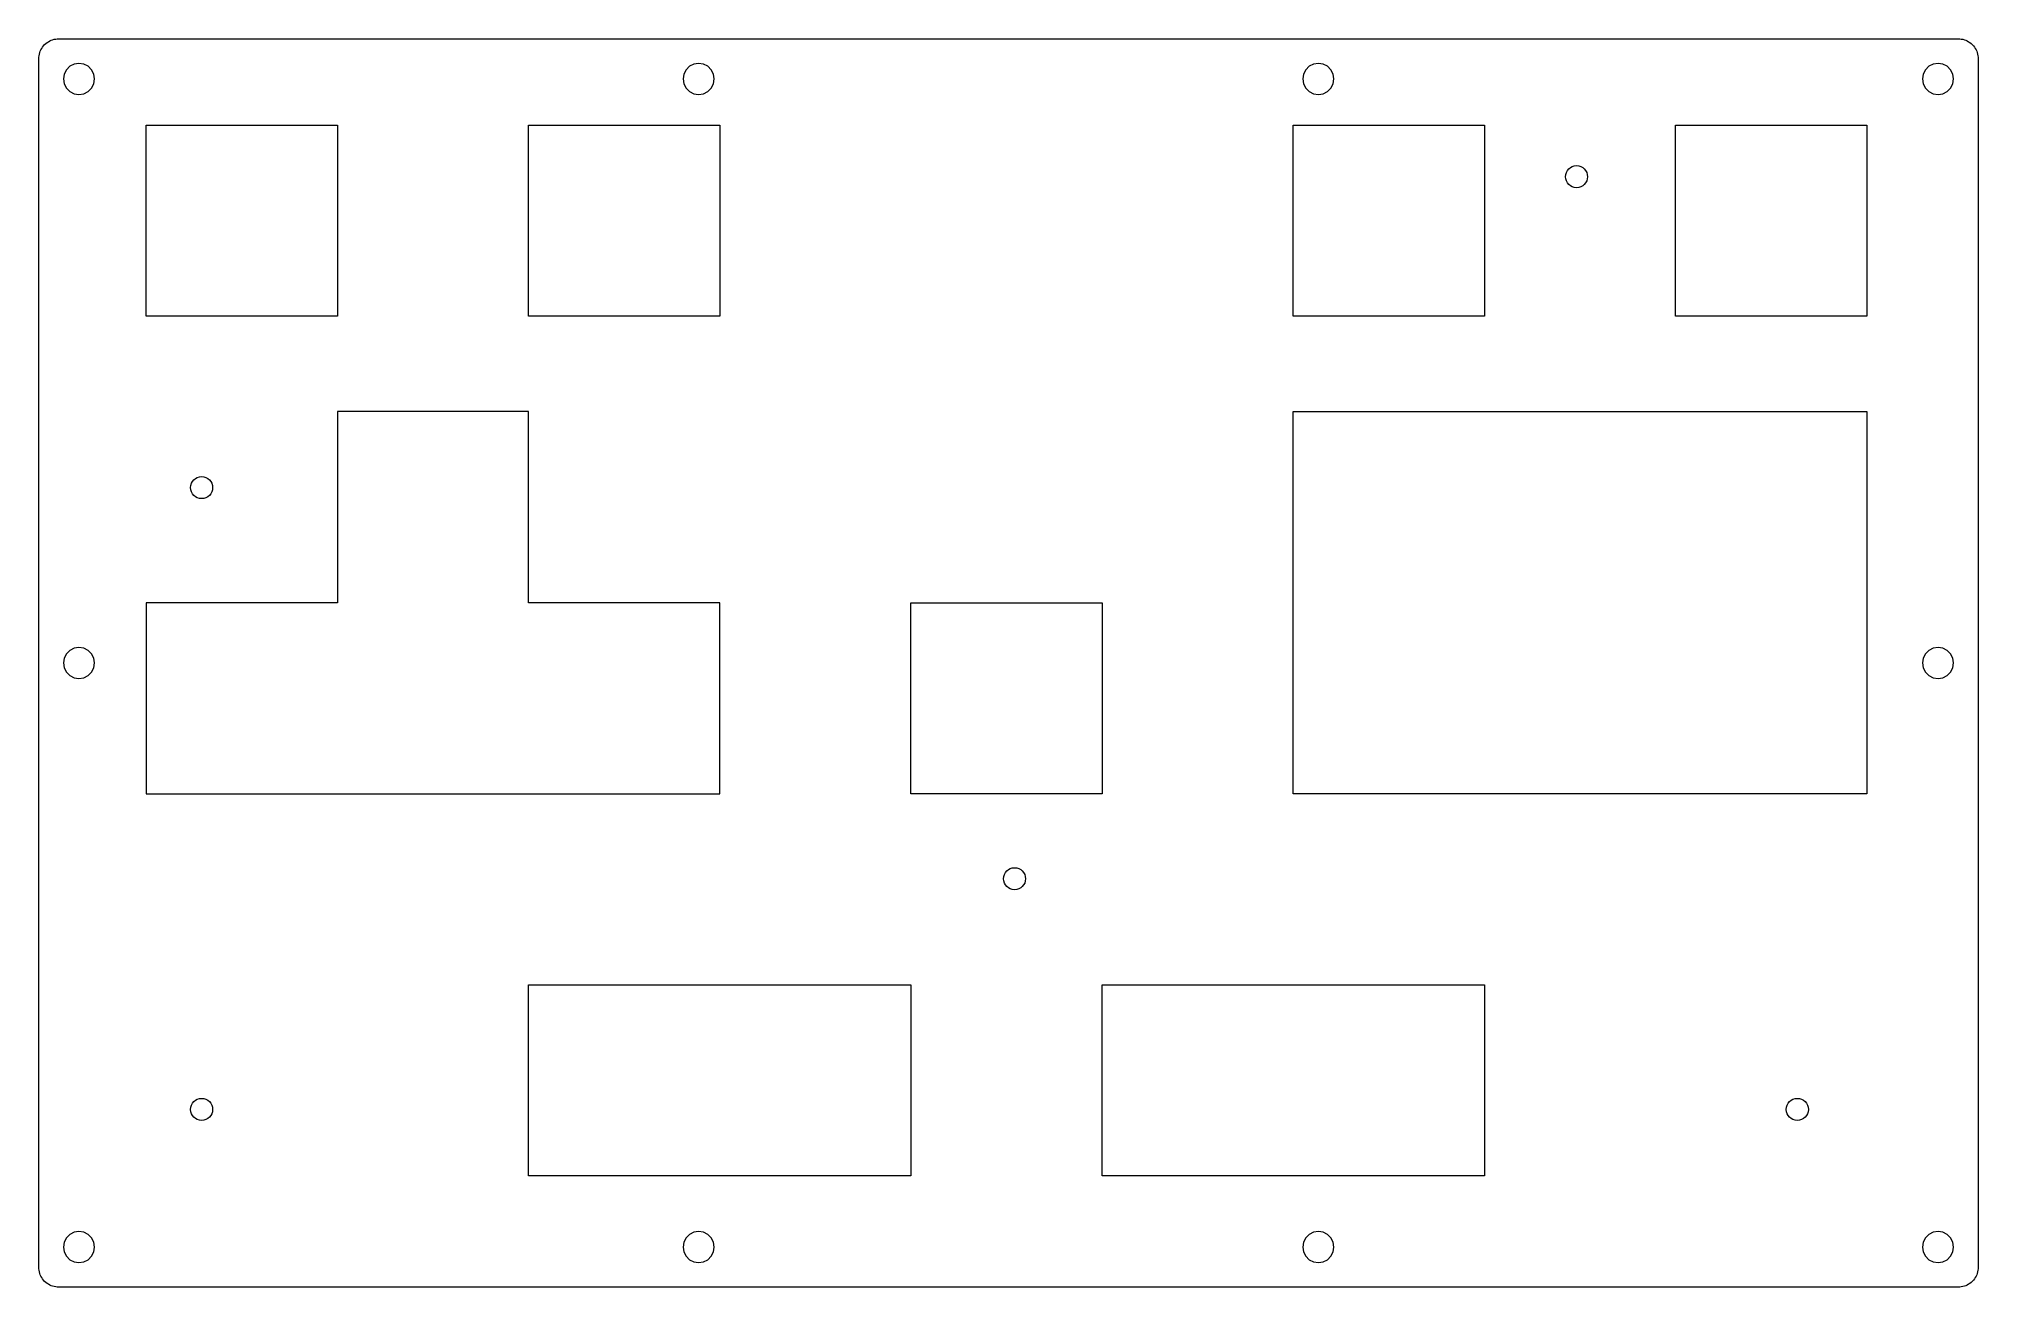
# Model space of a CAD drawing. Header units: inches. Extents: x 0 to 193, y 0 to 125.
import ezdxf

# ---------------------------------------------------------------- set-up
doc = ezdxf.new("R2010")
doc.units = ezdxf.units.IN
doc.header["$MEASUREMENT"] = 0
doc.layers.get('0').update_dxf_attribs({"lineweight": 18})

msp = doc.modelspace()

# ---------------------------------------------------------------- linework, layer by layer
at = {"color": 0}
for p, q in [((0.248047, 123.553), (0.312815, 123.696)), ((0.312815, 123.696), (0.389985, 123.833)), ((0.389985, 123.833), (0.4768, 123.964)), ((0.4768, 123.964), (0.574643, 124.087)), ((0.574643, 124.087), (0.680752, 124.202)), ((0.680752, 124.202), (0.796505, 124.309)), ((0.796505, 124.309), (0.919152, 124.406)), ((0.919152, 124.406), (1.05006, 124.494)), ((1.05006, 124.494), (1.18787, 124.57)), ((1.18787, 124.57), (1.32981, 124.635)), ((1.32981, 124.635), (1.47588, 124.69)), ((1.47588, 124.69), (1.62884, 124.733)), ((1.62884, 124.733), (1.7818, 124.763)), ((1.7818, 124.763), (1.9389, 124.781)), ((1.9389, 124.781), (2.096, 124.788)), ((2.096, 124.788), (191.346, 124.788)), ((191.346, 124.788), (191.502, 124.781)), ((191.502, 124.781), (191.659, 124.763)), ((191.659, 124.763), (191.812, 124.733)), ((191.812, 124.733), (191.965, 124.69)), ((191.965, 124.69), (192.111, 124.635)), ((192.111, 124.635), (192.253, 124.57)), ((192.253, 124.57), (192.391, 124.494)), ((192.391, 124.494), (192.521, 124.406)), ((192.521, 124.406), (192.644, 124.309)), ((192.644, 124.309), (192.76, 124.202)), ((192.76, 124.202), (192.866, 124.087)), ((192.866, 124.087), (192.964, 123.964)), ((192.964, 123.964), (193.052, 123.833)), ((193.052, 123.833), (193.128, 123.696)), ((193.128, 123.696), (193.194, 123.553)), ((0.095085, 122.787), (0.101975, 122.944)), ((0.095085, 2.31235), (0.095085, 122.787)), ((0.101975, 122.944), (0.119889, 123.101)), ((0.119889, 123.101), (0.150206, 123.255)), ((0.150206, 123.255), (0.192925, 123.407)), ((0.192925, 123.407), (0.248047, 123.553)), ((3.18189, 122.042), (2.84152, 121.701)), ((3.61597, 122.262), (3.18189, 122.042)), ((4.09554, 122.338), (3.61597, 122.262)), ((4.57369, 122.262), (4.09554, 122.338)), ((5.00641, 122.042), (4.57369, 122.262)), ((5.34818, 121.701), (5.00641, 122.042)), ((64.9344, 122.042), (64.5915, 121.701)), ((65.3658, 122.262), (64.9344, 122.042)), ((65.8453, 122.338), (65.3658, 122.262)), ((66.325, 122.262), (65.8453, 122.338)), ((66.7561, 122.042), (66.325, 122.262)), ((67.0994, 121.701), (66.7561, 122.042)), ((126.684, 122.042), (126.341, 121.701)), ((127.117, 122.262), (126.684, 122.042)), ((127.595, 122.338), (127.117, 122.262)), ((128.075, 122.262), (127.595, 122.338)), ((128.506, 122.042), (128.075, 122.262)), ((128.849, 121.701), (128.506, 122.042)), ((188.434, 122.042), (188.093, 121.701)), ((188.867, 122.262), (188.434, 122.042)), ((189.346, 122.338), (188.867, 122.262)), ((189.825, 122.262), (189.346, 122.338)), ((190.258, 122.042), (189.825, 122.262)), ((190.599, 121.701), (190.258, 122.042)), ((193.194, 123.553), (193.248, 123.407)), ((193.248, 123.407), (193.29, 123.255)), ((193.29, 123.255), (193.321, 123.101)), ((193.321, 123.101), (193.34, 122.944)), ((193.34, 122.944), (193.347, 122.787)), ((193.347, 122.787), (193.347, 2.31235)), ((2.62103, 121.267), (2.54524, 120.788)), ((2.54524, 120.788), (2.62103, 120.31)), ((2.84152, 121.701), (2.62103, 121.267)), ((2.62103, 120.31), (2.84152, 119.877)), ((2.84152, 119.877), (3.18189, 119.535)), ((5.00641, 119.535), (5.34818, 119.877)), ((5.57004, 121.267), (5.34818, 121.701)), ((5.34818, 119.877), (5.57004, 120.31)), ((5.64582, 120.788), (5.57004, 121.267)), ((5.57004, 120.31), (5.64582, 120.788)), ((64.371, 121.267), (64.2952, 120.788)), ((64.2952, 120.788), (64.371, 120.31)), ((64.5915, 121.701), (64.371, 121.267)), ((64.371, 120.31), (64.5915, 119.877)), ((64.5915, 119.877), (64.9344, 119.535)), ((66.7561, 119.535), (67.0994, 119.877)), ((67.3199, 121.267), (67.0994, 121.701)), ((67.0994, 119.877), (67.3199, 120.31)), ((67.3957, 120.788), (67.3199, 121.267)), ((67.3199, 120.31), (67.3957, 120.788)), ((126.121, 121.267), (126.045, 120.788)), ((126.045, 120.788), (126.121, 120.31)), ((126.341, 121.701), (126.121, 121.267)), ((126.121, 120.31), (126.341, 119.877)), ((126.341, 119.877), (126.684, 119.535)), ((128.506, 119.535), (128.849, 119.877)), ((129.07, 121.267), (128.849, 121.701)), ((128.849, 119.877), (129.07, 120.31)), ((129.146, 120.788), (129.07, 121.267)), ((129.07, 120.31), (129.146, 120.788)), ((187.872, 121.267), (187.796, 120.788)), ((187.796, 120.788), (187.872, 120.31)), ((188.093, 121.701), (187.872, 121.267)), ((187.872, 120.31), (188.093, 119.877)), ((188.093, 119.877), (188.434, 119.535)), ((190.258, 119.535), (190.599, 119.877)), ((190.821, 121.267), (190.599, 121.701)), ((190.599, 119.877), (190.821, 120.31)), ((190.897, 120.788), (190.821, 121.267)), ((190.821, 120.31), (190.897, 120.788)), ((3.18189, 119.535), (3.61597, 119.313)), ((3.61597, 119.313), (4.09554, 119.237)), ((4.09554, 119.237), (4.57369, 119.313)), ((4.57369, 119.313), (5.00641, 119.535)), ((64.9344, 119.535), (65.3658, 119.313)), ((65.3658, 119.313), (65.8453, 119.237)), ((65.8453, 119.237), (66.325, 119.313)), ((66.325, 119.313), (66.7561, 119.535)), ((126.684, 119.535), (127.117, 119.313)), ((127.117, 119.313), (127.595, 119.237)), ((127.595, 119.237), (128.075, 119.313)), ((128.075, 119.313), (128.506, 119.535)), ((188.434, 119.535), (188.867, 119.313)), ((188.867, 119.313), (189.346, 119.237)), ((189.346, 119.237), (189.825, 119.313)), ((189.825, 119.313), (190.258, 119.535)), ((10.7942, 116.189), (29.8469, 116.189)), ((10.7942, 97.1381), (10.7942, 116.189)), ((29.8469, 116.189), (29.8469, 97.1381)), ((48.8943, 116.189), (67.9468, 116.189)), ((48.8943, 97.1381), (48.8943, 116.189)), ((67.9468, 116.189), (67.9468, 97.1381)), ((125.094, 116.189), (144.147, 116.189)), ((125.094, 97.1381), (125.094, 116.189)), ((144.147, 116.189), (144.147, 97.1381)), ((163.194, 116.189), (182.247, 116.189)), ((163.194, 97.1381), (163.194, 116.189)), ((182.247, 116.189), (182.247, 97.1381)), ((29.8469, 97.1381), (10.7942, 97.1381)), ((67.9468, 97.1381), (48.8943, 97.1381)), ((144.147, 97.1381), (125.094, 97.1381)), ((182.247, 97.1381), (163.194, 97.1381)), ((29.8442, 87.6141), (29.8442, 68.5641)), ((48.8968, 87.6141), (29.8442, 87.6141)), ((48.8968, 68.5641), (48.8968, 87.6141)), ((125.094, 87.6141), (182.247, 87.6141)), ((125.094, 49.5117), (125.094, 87.6141)), ((182.247, 87.6141), (182.247, 49.5117)), ((29.8442, 68.5641), (10.7942, 68.5641)), ((10.7942, 68.5641), (10.7942, 49.5117)), ((67.9468, 68.5641), (48.8968, 68.5641)), ((67.9468, 49.5117), (67.9468, 68.5641)), ((86.9943, 68.5641), (106.047, 68.5641)), ((86.9943, 49.5117), (86.9943, 68.5641)), ((106.047, 68.5641), (106.047, 49.5117)), ((3.18189, 63.803), (2.84152, 63.4615)), ((3.61597, 64.0249), (3.18189, 63.803)), ((4.09554, 64.0994), (3.61597, 64.0249)), ((4.57369, 64.0249), (4.09554, 64.0994)), ((5.00641, 63.803), (4.57369, 64.0249)), ((5.34818, 63.4615), (5.00641, 63.803)), ((188.434, 63.803), (188.093, 63.4615)), ((188.867, 64.0249), (188.434, 63.803)), ((189.346, 64.0994), (188.867, 64.0249)), ((189.825, 64.0249), (189.346, 64.0994)), ((190.258, 63.803), (189.825, 64.0249)), ((190.599, 63.4615), (190.258, 63.803)), ((2.62103, 63.0287), (2.54524, 62.5507)), ((2.54524, 62.5507), (2.62103, 62.0723)), ((2.84152, 63.4615), (2.62103, 63.0287)), ((2.62103, 62.0723), (2.84152, 61.6384)), ((5.57004, 63.0287), (5.34818, 63.4615)), ((5.34818, 61.6384), (5.57004, 62.0723)), ((5.64582, 62.5507), (5.57004, 63.0287)), ((5.57004, 62.0723), (5.64582, 62.5507)), ((187.872, 63.0287), (187.796, 62.5507)), ((187.796, 62.5507), (187.872, 62.0723)), ((188.093, 63.4615), (187.872, 63.0287)), ((187.872, 62.0723), (188.093, 61.6384)), ((190.821, 63.0287), (190.599, 63.4615)), ((190.599, 61.6384), (190.821, 62.0723)), ((190.897, 62.5507), (190.821, 63.0287)), ((190.821, 62.0723), (190.897, 62.5507)), ((2.84152, 61.6384), (3.18189, 61.2965)), ((3.18189, 61.2965), (3.61597, 61.0761)), ((3.61597, 61.0761), (4.09554, 61.0002)), ((4.09554, 61.0002), (4.57369, 61.0761)), ((4.57369, 61.0761), (5.00641, 61.2965)), ((5.00641, 61.2965), (5.34818, 61.6384)), ((188.093, 61.6384), (188.434, 61.2965)), ((188.434, 61.2965), (188.867, 61.0761)), ((188.867, 61.0761), (189.346, 61.0002)), ((189.346, 61.0002), (189.825, 61.0761)), ((189.825, 61.0761), (190.258, 61.2965)), ((190.258, 61.2965), (190.599, 61.6384)), ((10.7942, 49.5117), (67.9468, 49.5117)), ((106.047, 49.5117), (86.9943, 49.5117)), ((182.247, 49.5117), (125.094, 49.5117)), ((48.8943, 30.4643), (86.9968, 30.4643)), ((48.8943, 11.4129), (48.8943, 30.4643)), ((86.9968, 30.4643), (86.9968, 11.4129)), ((106.044, 30.4643), (144.147, 30.4643)), ((106.044, 11.4129), (106.044, 30.4643)), ((144.147, 30.4643), (144.147, 11.4129)), ((86.9968, 11.4129), (48.8943, 11.4129)), ((144.147, 11.4129), (106.044, 11.4129)), ((4.09554, 5.86218), (3.61597, 5.78637)), ((4.57369, 5.78637), (4.09554, 5.86218)), ((65.8453, 5.86218), (65.3658, 5.78637)), ((66.325, 5.78637), (65.8453, 5.86218)), ((127.595, 5.86218), (127.117, 5.78637)), ((128.075, 5.78637), (127.595, 5.86218)), ((189.346, 5.86218), (188.867, 5.78637)), ((189.825, 5.78637), (189.346, 5.86218)), ((2.62103, 4.79143), (2.54524, 4.3119)), ((2.54524, 4.3119), (2.62103, 3.83371)), ((2.84152, 5.22415), (2.62103, 4.79143)), ((3.18189, 5.56588), (2.84152, 5.22415)), ((3.61597, 5.78637), (3.18189, 5.56588)), ((5.00641, 5.56588), (4.57369, 5.78637)), ((5.34818, 5.22415), (5.00641, 5.56588)), ((5.57004, 4.79143), (5.34818, 5.22415)), ((5.64582, 4.3119), (5.57004, 4.79143)), ((5.57004, 3.83371), (5.64582, 4.3119)), ((64.371, 4.79143), (64.2952, 4.3119)), ((64.2952, 4.3119), (64.371, 3.83371)), ((64.5915, 5.22415), (64.371, 4.79143)), ((64.9344, 5.56588), (64.5915, 5.22415)), ((65.3658, 5.78637), (64.9344, 5.56588)), ((66.7561, 5.56588), (66.325, 5.78637)), ((67.0994, 5.22415), (66.7561, 5.56588)), ((67.3199, 4.79143), (67.0994, 5.22415)), ((67.3957, 4.3119), (67.3199, 4.79143)), ((67.3199, 3.83371), (67.3957, 4.3119)), ((126.121, 4.79143), (126.045, 4.3119)), ((126.045, 4.3119), (126.121, 3.83371)), ((126.341, 5.22415), (126.121, 4.79143)), ((126.684, 5.56588), (126.341, 5.22415)), ((127.117, 5.78637), (126.684, 5.56588)), ((128.506, 5.56588), (128.075, 5.78637)), ((128.849, 5.22415), (128.506, 5.56588)), ((129.07, 4.79143), (128.849, 5.22415)), ((129.146, 4.3119), (129.07, 4.79143)), ((129.07, 3.83371), (129.146, 4.3119)), ((187.872, 4.79143), (187.796, 4.3119)), ((187.796, 4.3119), (187.872, 3.83371)), ((188.093, 5.22415), (187.872, 4.79143)), ((188.434, 5.56588), (188.093, 5.22415)), ((188.867, 5.78637), (188.434, 5.56588)), ((190.258, 5.56588), (189.825, 5.78637)), ((190.599, 5.22415), (190.258, 5.56588)), ((190.821, 4.79143), (190.599, 5.22415)), ((190.897, 4.3119), (190.821, 4.79143)), ((190.821, 3.83371), (190.897, 4.3119)), ((0.101975, 2.15525), (0.095085, 2.31235)), ((0.119889, 1.99953), (0.101975, 2.15525)), ((0.150206, 1.84519), (0.119889, 1.99953)), ((2.62103, 3.83371), (2.84152, 3.401)), ((2.84152, 3.401), (3.18189, 3.05925)), ((3.18189, 3.05925), (3.61597, 2.83738)), ((3.61597, 2.83738), (4.09554, 2.76159)), ((4.09554, 2.76159), (4.57369, 2.83738)), ((4.57369, 2.83738), (5.00641, 3.05925)), ((5.00641, 3.05925), (5.34818, 3.401)), ((5.34818, 3.401), (5.57004, 3.83371)), ((64.371, 3.83371), (64.5915, 3.401)), ((64.5915, 3.401), (64.9344, 3.05925)), ((64.9344, 3.05925), (65.3658, 2.83738)), ((65.3658, 2.83738), (65.8453, 2.76159)), ((65.8453, 2.76159), (66.325, 2.83738)), ((66.325, 2.83738), (66.7561, 3.05925)), ((66.7561, 3.05925), (67.0994, 3.401)), ((67.0994, 3.401), (67.3199, 3.83371)), ((126.121, 3.83371), (126.341, 3.401)), ((126.341, 3.401), (126.684, 3.05925)), ((126.684, 3.05925), (127.117, 2.83738)), ((127.117, 2.83738), (127.595, 2.76159)), ((127.595, 2.76159), (128.075, 2.83738)), ((128.075, 2.83738), (128.506, 3.05925)), ((128.506, 3.05925), (128.849, 3.401)), ((128.849, 3.401), (129.07, 3.83371)), ((187.872, 3.83371), (188.093, 3.401)), ((188.093, 3.401), (188.434, 3.05925)), ((188.434, 3.05925), (188.867, 2.83738)), ((188.867, 2.83738), (189.346, 2.76159)), ((189.346, 2.76159), (189.825, 2.83738)), ((189.825, 2.83738), (190.258, 3.05925)), ((190.258, 3.05925), (190.599, 3.401)), ((190.599, 3.401), (190.821, 3.83371)), ((193.321, 1.99953), (193.29, 1.84519)), ((193.34, 2.15525), (193.321, 1.99953)), ((193.347, 2.31235), (193.34, 2.15525)), ((0.192925, 1.69361), (0.150206, 1.84519)), ((0.248047, 1.54616), (0.192925, 1.69361)), ((0.312815, 1.40422), (0.248047, 1.54616)), ((0.389985, 1.2678), (0.312815, 1.40422)), ((0.4768, 1.13688), (0.389985, 1.2678)), ((0.574643, 1.01424), (0.4768, 1.13688)), ((0.680752, 0.898483), (0.574643, 1.01424)), ((0.796505, 0.792371), (0.680752, 0.898483)), ((0.919152, 0.694531), (0.796505, 0.792371)), ((1.05006, 0.606337), (0.919152, 0.694531)), ((1.18787, 0.529167), (1.05006, 0.606337)), ((1.32981, 0.4644), (1.18787, 0.529167)), ((1.47588, 0.410655), (1.32981, 0.4644)), ((1.62884, 0.369316), (1.47588, 0.410655)), ((1.7818, 0.336241), (1.62884, 0.369316)), ((1.9389, 0.318327), (1.7818, 0.336241)), ((2.096, 0.311437), (1.9389, 0.318327)), ((191.346, 0.311437), (2.096, 0.311437)), ((191.502, 0.318327), (191.346, 0.311437)), ((191.659, 0.336241), (191.502, 0.318327)), ((191.812, 0.369316), (191.659, 0.336241)), ((191.965, 0.410655), (191.812, 0.369316)), ((192.111, 0.4644), (191.965, 0.410655)), ((192.253, 0.529167), (192.111, 0.4644)), ((192.391, 0.606337), (192.253, 0.529167)), ((192.521, 0.694531), (192.391, 0.606337)), ((192.644, 0.792371), (192.521, 0.694531)), ((192.76, 0.898483), (192.644, 0.792371)), ((192.866, 1.01424), (192.76, 0.898483)), ((192.964, 1.13688), (192.866, 1.01424)), ((193.052, 1.2678), (192.964, 1.13688)), ((193.128, 1.40422), (193.052, 1.2678)), ((193.194, 1.54616), (193.128, 1.40422)), ((193.248, 1.69361), (193.194, 1.54616)), ((193.29, 1.84519), (193.248, 1.69361))]:
    msp.add_line(p, q, dxfattribs=at)
at = {"linetype": 'ByBlock'}
for centre in [(153.319915, 111.03722), (16.319913, 80.037156), (97.319947, 41.037087), (16.3199, 18.037146), (175.319846, 18.037104)]:
    msp.add_circle(centre, 1.1, dxfattribs=at)

doc.saveas('drawing.dxf')
